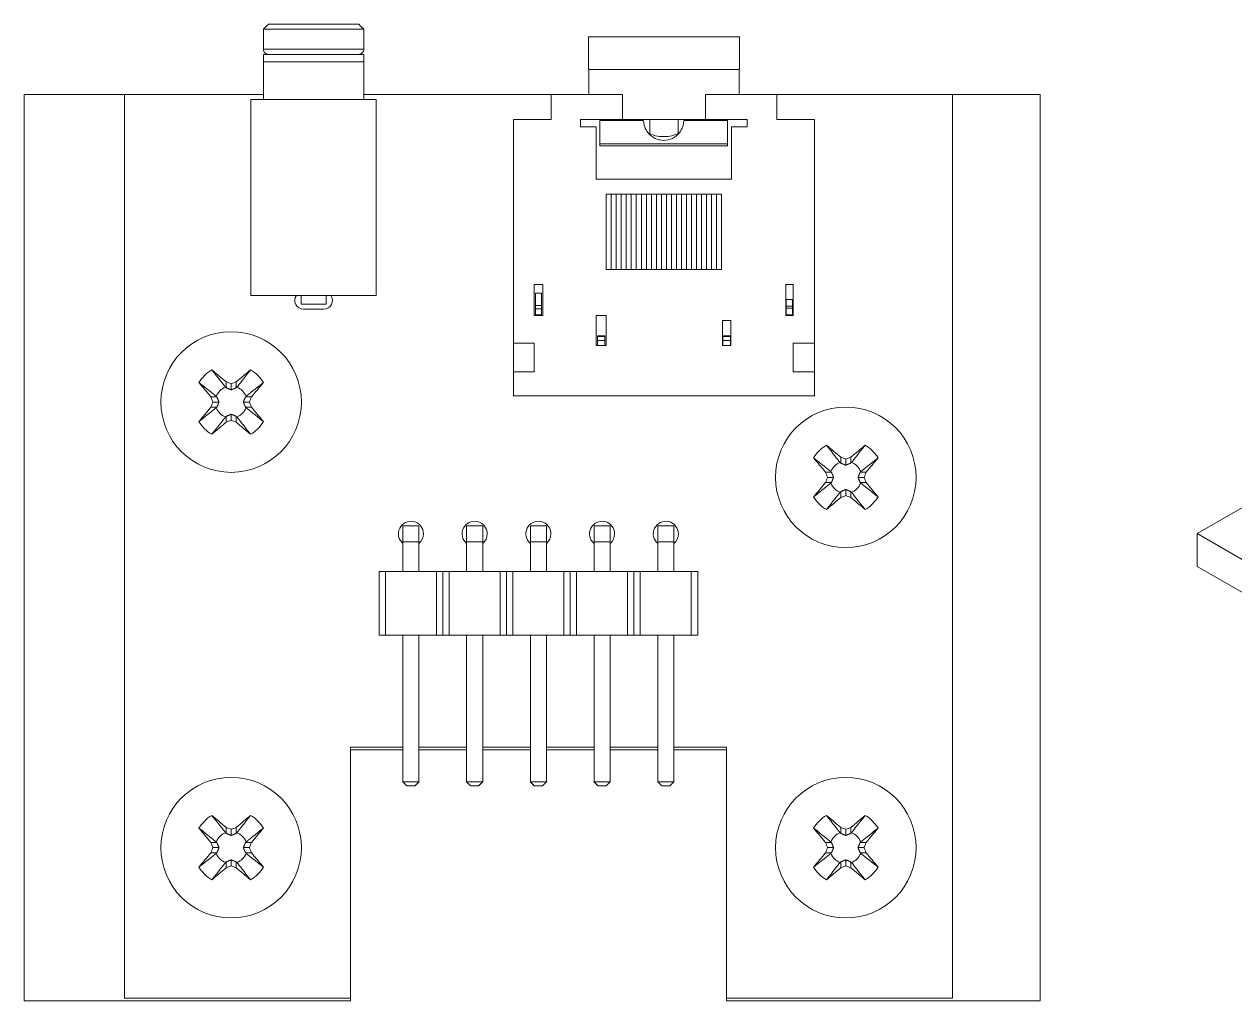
# Model space of a CAD drawing. Extents: x 75 to 215, y 82 to 128.
# Drawn here: x 74.66 to 122.91, y 86.48 to 125.38 of the extents above; entities that cross this region are included whole.
import ezdxf

# ---------------------------------------------------------------- set-up
doc = ezdxf.new("R2010")
doc.units = 0
doc.header["$MEASUREMENT"] = 0
doc.layers.add('ProjItem', color=7, linetype='Continuous')
doc.layers.add('View', color=7, linetype='Continuous')

msp = doc.modelspace()

# ---------------------------------------------------------------- linework, layer by layer
at = {"layer": 'ProjItem', "lineweight": 18}
for p, q in [((78.658, 122.58), (74.658, 122.58)), ((74.658, 122.58), (74.658, 86.48)), ((78.658, 86.58), (78.658, 122.58)), ((78.658, 122.58), (84.193, 122.58)), ((88.193, 122.58), (95.658, 122.58)), ((104.658, 122.58), (111.658, 122.58)), ((111.658, 122.58), (111.658, 86.58)), ((115.158, 122.58), (111.658, 122.58)), ((115.158, 86.48), (115.158, 122.58)), ((85.793, 114.03), (86.593, 114.03)), ((82.703, 111.136), (82.703, 110.901)), ((82.908, 111.059), (82.908, 110.815)), ((83.113, 111.136), (83.113, 110.901)), ((82.103, 110.535), (82.337, 110.535)), ((83.714, 110.535), (83.479, 110.535)), ((82.103, 110.125), (82.337, 110.125)), ((82.179, 110.33), (82.423, 110.33)), ((83.638, 110.33), (83.393, 110.33)), ((83.714, 110.125), (83.479, 110.125)), ((82.703, 109.524), (82.703, 109.759)), ((82.908, 109.6), (82.908, 109.845)), ((83.113, 109.524), (83.113, 109.759)), ((107.203, 108.136), (107.203, 107.901)), ((107.613, 108.136), (107.613, 107.901)), ((107.408, 108.059), (107.408, 107.815)), ((106.603, 107.535), (106.837, 107.535)), ((106.679, 107.33), (106.923, 107.33)), ((108.138, 107.33), (107.893, 107.33)), ((108.214, 107.535), (107.979, 107.535)), ((106.603, 107.125), (106.837, 107.125)), ((107.203, 106.524), (107.203, 106.759)), ((107.408, 106.6), (107.408, 106.845)), ((107.613, 106.524), (107.613, 106.759)), ((108.214, 107.125), (107.979, 107.125)), ((89.753, 96.58), (87.658, 96.58)), ((87.658, 96.58), (87.658, 86.58)), ((92.293, 96.58), (90.393, 96.58)), ((94.833, 96.58), (92.933, 96.58)), ((97.373, 96.58), (95.473, 96.58)), ((99.913, 96.58), (98.013, 96.58)), ((102.658, 96.58), (100.553, 96.58)), ((102.658, 86.58), (102.658, 96.58)), ((87.658, 96.48), (89.753, 96.48)), ((90.393, 96.48), (92.293, 96.48)), ((92.933, 96.48), (94.833, 96.48)), ((95.473, 96.48), (97.373, 96.48)), ((98.013, 96.48), (99.913, 96.48)), ((100.553, 96.48), (102.658, 96.48)), ((82.703, 93.386), (82.703, 93.151)), ((82.908, 93.309), (82.908, 93.065)), ((83.113, 93.386), (83.113, 93.151)), ((107.203, 93.386), (107.203, 93.151)), ((107.408, 93.309), (107.408, 93.065)), ((107.613, 93.386), (107.613, 93.151)), ((82.103, 92.785), (82.337, 92.785)), ((83.714, 92.785), (83.479, 92.785)), ((106.603, 92.785), (106.837, 92.785)), ((108.214, 92.785), (107.979, 92.785)), ((82.103, 92.375), (82.337, 92.375)), ((82.179, 92.58), (82.423, 92.58)), ((83.638, 92.58), (83.393, 92.58)), ((83.714, 92.375), (83.479, 92.375)), ((106.603, 92.375), (106.837, 92.375)), ((106.679, 92.58), (106.923, 92.58)), ((108.138, 92.58), (107.893, 92.58)), ((108.214, 92.375), (107.979, 92.375)), ((82.703, 91.774), (82.703, 92.009)), ((82.908, 91.85), (82.908, 92.095)), ((83.113, 91.774), (83.113, 92.009)), ((107.203, 91.774), (107.203, 92.009)), ((107.408, 91.85), (107.408, 92.095)), ((107.613, 91.774), (107.613, 92.009)), ((74.658, 86.48), (87.658, 86.48)), ((87.658, 86.58), (78.658, 86.58)), ((87.658, 86.48), (87.658, 86.58)), ((111.658, 86.58), (102.658, 86.58)), ((102.658, 86.58), (102.658, 86.48)), ((102.658, 86.48), (115.158, 86.48))]:
    msp.add_line(p, q, dxfattribs=at)
for centre in [(82.908, 110.33), (107.408, 107.33), (82.908, 92.58), (107.408, 92.58)]:
    msp.add_circle(centre, 2.8, dxfattribs=at)
for centre, radius, start, end in [((85.793, 114.38), 0.35, 145.15, 270), ((86.593, 114.38), 0.35, 270, 34.8499), ((82.908, 110.33), 1.5, 121.087, 148.913), ((82.908, 110.33), 1.5, 31.0867, 58.9133), ((82.908, 110.33), 0.635, 111.013, 158.987), ((82.908, 110.33), 0.635, 21.0129, 68.9871), ((82.908, 110.33), 0.635, 201.013, 248.987), ((82.908, 110.33), 0.635, 291.0129, 338.9871), ((82.908, 110.33), 1.5, 211.087, 238.913), ((82.908, 110.33), 1.5, 301.0867, 328.9133), ((107.408, 107.33), 1.5, 121.087, 148.913), ((107.408, 107.33), 1.5, 31.0867, 58.9133), ((107.408, 107.33), 0.635, 111.013, 158.987), ((107.408, 107.33), 0.635, 21.0129, 68.9871), ((107.408, 107.33), 0.635, 201.013, 248.987), ((107.408, 107.33), 0.635, 291.0129, 338.9871), ((107.408, 107.33), 1.5, 211.087, 238.913), ((107.408, 107.33), 1.5, 301.0867, 328.9133), ((90.073, 105.08), 0.5, 0, 230.208), ((92.613, 105.08), 0.5, 0, 230.208), ((95.153, 105.08), 0.5, 0, 230.208), ((97.693, 105.08), 0.5, 0, 230.208), ((100.233, 105.08), 0.5, 0, 230.208), ((90.073, 105.08), 0.5, 309.7918, 0), ((92.613, 105.08), 0.5, 309.7918, 0), ((95.153, 105.08), 0.5, 309.7918, 0), ((97.693, 105.08), 0.5, 309.7918, 0), ((100.233, 105.08), 0.5, 309.7918, 0), ((82.908, 92.58), 1.5, 121.087, 148.913), ((82.908, 92.58), 1.5, 31.0867, 58.9133), ((107.408, 92.58), 1.5, 121.087, 148.913), ((107.408, 92.58), 1.5, 31.0867, 58.9133), ((82.908, 92.58), 0.635, 111.013, 158.987), ((82.908, 92.58), 0.635, 21.0129, 68.9871), ((107.408, 92.58), 0.635, 111.013, 158.987), ((107.408, 92.58), 0.635, 21.0129, 68.9871), ((82.908, 92.58), 0.635, 201.013, 248.987), ((82.908, 92.58), 0.635, 291.0129, 338.9871), ((107.408, 92.58), 0.635, 201.013, 248.987), ((107.408, 92.58), 0.635, 291.0129, 338.9871), ((82.908, 92.58), 1.5, 211.087, 238.913), ((82.908, 92.58), 1.5, 301.0867, 328.9133), ((107.408, 92.58), 1.5, 211.087, 238.913), ((107.408, 92.58), 1.5, 301.0867, 328.9133)]:
    msp.add_arc(centre, radius, start, end, dxfattribs=at)
for centre, major_axis, ratio, start_param, end_param in [((82.918, 110.342), (-3.762, 3.294), 0.091985, 4.84982, 5.00222), ((82.898, 110.342), (-3.762, -3.294), 0.091985, 4.42256, 4.57496), ((82.897, 110.32), (3.294, -3.762), 0.091985, 4.42256, 4.57496), ((82.948, 110.435), (-4.671, 1.78), 0.113991, 4.76437, 4.80824), ((82.868, 110.435), (-4.671, -1.78), 0.113991, 4.61654, 4.6604), ((82.92, 110.32), (3.294, 3.762), 0.091985, 4.84982, 5.00222), ((82.803, 110.29), (1.78, -4.671), 0.113991, 4.61654, 4.6604), ((83.014, 110.29), (1.78, 4.671), 0.113991, 4.76437, 4.80824), ((82.897, 110.34), (-3.294, -3.762), 0.091985, 4.84982, 5.00222), ((82.803, 110.37), (-1.78, -4.671), 0.113991, 4.76437, 4.80824), ((83.014, 110.37), (-1.78, 4.671), 0.113991, 4.61654, 4.6604), ((82.92, 110.34), (-3.294, 3.762), 0.091985, 4.42256, 4.57496), ((82.948, 110.225), (4.671, 1.78), 0.113991, 4.61654, 4.6604), ((82.868, 110.225), (4.671, -1.78), 0.113991, 4.76437, 4.80824), ((82.918, 110.318), (3.762, 3.294), 0.091985, 4.42256, 4.57496), ((82.898, 110.318), (3.762, -3.294), 0.091985, 4.84982, 5.00222), ((107.419, 107.342), (-3.762, 3.294), 0.091985, 4.84982, 5.00222), ((107.398, 107.342), (-3.762, -3.294), 0.091985, 4.42256, 4.57496), ((107.397, 107.32), (3.294, -3.762), 0.091985, 4.42256, 4.57496), ((107.448, 107.435), (-4.671, 1.78), 0.113991, 4.76437, 4.80824), ((107.368, 107.435), (-4.671, -1.78), 0.113991, 4.61654, 4.6604), ((107.42, 107.32), (3.294, 3.762), 0.091985, 4.84982, 5.00222), ((107.303, 107.29), (1.78, -4.671), 0.113991, 4.61654, 4.6604), ((107.303, 107.37), (-1.78, -4.671), 0.113991, 4.76437, 4.80824), ((107.514, 107.29), (1.78, 4.671), 0.113991, 4.76437, 4.80824), ((107.514, 107.37), (-1.78, 4.671), 0.113991, 4.61654, 4.6604), ((107.397, 107.34), (-3.294, -3.762), 0.091985, 4.84982, 5.00222), ((107.42, 107.34), (-3.294, 3.762), 0.091985, 4.42256, 4.57496), ((107.419, 107.318), (3.762, 3.294), 0.091985, 4.42256, 4.57496), ((107.448, 107.225), (4.671, 1.78), 0.113991, 4.61654, 4.6604), ((107.368, 107.225), (4.671, -1.78), 0.113991, 4.76437, 4.80824), ((107.398, 107.318), (3.762, -3.294), 0.091985, 4.84982, 5.00222), ((82.918, 92.592), (-3.762, 3.294), 0.091985, 4.84982, 5.00222), ((82.898, 92.592), (-3.762, -3.294), 0.091985, 4.42256, 4.57496), ((107.419, 92.592), (-3.762, 3.294), 0.091985, 4.84982, 5.00222), ((107.398, 92.592), (-3.762, -3.294), 0.091985, 4.42256, 4.57496), ((82.897, 92.57), (3.294, -3.762), 0.091985, 4.42256, 4.57496), ((82.948, 92.685), (-4.671, 1.78), 0.113991, 4.76437, 4.80824), ((82.868, 92.685), (-4.671, -1.78), 0.113991, 4.61654, 4.6604), ((82.92, 92.57), (3.294, 3.762), 0.091985, 4.84982, 5.00222), ((107.397, 92.57), (3.294, -3.762), 0.091985, 4.42256, 4.57496), ((107.448, 92.685), (-4.671, 1.78), 0.113991, 4.76437, 4.80824), ((107.368, 92.685), (-4.671, -1.78), 0.113991, 4.61654, 4.6604), ((107.42, 92.57), (3.294, 3.762), 0.091985, 4.84982, 5.00222), ((82.803, 92.54), (1.78, -4.671), 0.113991, 4.61654, 4.6604), ((83.014, 92.54), (1.78, 4.671), 0.113991, 4.76437, 4.80824), ((107.303, 92.54), (1.78, -4.671), 0.113991, 4.61654, 4.6604), ((107.514, 92.54), (1.78, 4.671), 0.113991, 4.76437, 4.80824), ((82.897, 92.59), (-3.294, -3.762), 0.091985, 4.84982, 5.00222), ((82.803, 92.62), (-1.78, -4.671), 0.113991, 4.76437, 4.80824), ((83.014, 92.62), (-1.78, 4.671), 0.113991, 4.61654, 4.6604), ((82.92, 92.59), (-3.294, 3.762), 0.091985, 4.42256, 4.57496), ((107.397, 92.59), (-3.294, -3.762), 0.091985, 4.84982, 5.00222), ((107.303, 92.62), (-1.78, -4.671), 0.113991, 4.76437, 4.80824), ((107.514, 92.62), (-1.78, 4.671), 0.113991, 4.61654, 4.6604), ((107.42, 92.59), (-3.294, 3.762), 0.091985, 4.42256, 4.57496), ((82.918, 92.568), (3.762, 3.294), 0.091985, 4.42256, 4.57496), ((82.948, 92.475), (4.671, 1.78), 0.113991, 4.61654, 4.6604), ((82.868, 92.475), (4.671, -1.78), 0.113991, 4.76437, 4.80824), ((82.898, 92.568), (3.762, -3.294), 0.091985, 4.84982, 5.00222), ((107.419, 92.568), (3.762, 3.294), 0.091985, 4.42256, 4.57496), ((107.448, 92.475), (4.671, 1.78), 0.113991, 4.61654, 4.6604), ((107.368, 92.475), (4.671, -1.78), 0.113991, 4.76437, 4.80824), ((107.398, 92.568), (3.762, -3.294), 0.091985, 4.84982, 5.00222)]:
    msp.add_ellipse(centre, major_axis=major_axis, ratio=ratio, start_param=start_param, end_param=end_param, dxfattribs=at)
for points, knots in [([(88.193, 125.18), (88.195, 125.18), (88.148, 125.18), (88.053, 125.18), (87.954, 125.18), (87.805, 125.18), (87.607, 125.18), (87.216, 125.18), (86.662, 125.18), (86.193, 125.18), (85.724, 125.18), (85.17, 125.18), (84.779, 125.18), (84.581, 125.18), (84.433, 125.18), (84.333, 125.18), (84.238, 125.18), (84.191, 125.18), (84.193, 125.18)], [3.14159, 3.14159, 3.14159, 3.14159, 3.53429, 3.53429, 3.53429, 3.92699, 3.92699, 3.92699, 4.71239, 4.71239, 4.71239, 5.49779, 5.49779, 5.49779, 5.89049, 5.89049, 5.89049, 6.28319, 6.28319, 6.28319, 6.28319]), ([(88.193, 125.18), (88.195, 125.18), (88.148, 125.18), (88.053, 125.18), (87.954, 125.18), (87.805, 125.18), (87.607, 125.18), (87.216, 125.18), (86.662, 125.18), (86.193, 125.18), (85.724, 125.18), (85.17, 125.18), (84.779, 125.18), (84.581, 125.18), (84.433, 125.18), (84.333, 125.18), (84.238, 125.18), (84.191, 125.18), (84.193, 125.18)], [3.14159, 3.14159, 3.14159, 3.14159, 3.53429, 3.53429, 3.53429, 3.92699, 3.92699, 3.92699, 4.71239, 4.71239, 4.71239, 5.49779, 5.49779, 5.49779, 5.89049, 5.89049, 5.89049, 6.28319, 6.28319, 6.28319, 6.28319]), ([(88.193, 125.18), (88.195, 125.18), (88.148, 125.18), (88.053, 125.18), (87.954, 125.18), (87.805, 125.18), (87.607, 125.18), (87.216, 125.18), (86.662, 125.18), (86.193, 125.18), (85.724, 125.18), (85.17, 125.18), (84.779, 125.18), (84.581, 125.18), (84.433, 125.18), (84.333, 125.18), (84.238, 125.18), (84.191, 125.18), (84.193, 125.18)], [3.14159, 3.14159, 3.14159, 3.14159, 3.53429, 3.53429, 3.53429, 3.92699, 3.92699, 3.92699, 4.71239, 4.71239, 4.71239, 5.49779, 5.49779, 5.49779, 5.89049, 5.89049, 5.89049, 6.28319, 6.28319, 6.28319, 6.28319]), ([(84.393, 125.38), (84.391, 125.38), (84.433, 125.38), (84.519, 125.38), (84.609, 125.38), (84.742, 125.38), (84.92, 125.38), (85.272, 125.38), (85.771, 125.38), (86.193, 125.38), (86.615, 125.38), (87.114, 125.38), (87.466, 125.38), (87.644, 125.38), (87.778, 125.38), (87.867, 125.38), (87.953, 125.38), (87.995, 125.38), (87.993, 125.38)], [0, 0, 0, 0, 0.392699, 0.392699, 0.392699, 0.785398, 0.785398, 0.785398, 1.5708, 1.5708, 1.5708, 2.35619, 2.35619, 2.35619, 2.74889, 2.74889, 2.74889, 3.14159, 3.14159, 3.14159, 3.14159]), ([(84.393, 125.38), (84.391, 125.38), (84.433, 125.38), (84.519, 125.38), (84.609, 125.38), (84.742, 125.38), (84.92, 125.38), (85.272, 125.38), (85.771, 125.38), (86.193, 125.38), (86.615, 125.38), (87.114, 125.38), (87.466, 125.38), (87.644, 125.38), (87.778, 125.38), (87.867, 125.38), (87.953, 125.38), (87.995, 125.38), (87.993, 125.38)], [0, 0, 0, 0, 0.392699, 0.392699, 0.392699, 0.785398, 0.785398, 0.785398, 1.5708, 1.5708, 1.5708, 2.35619, 2.35619, 2.35619, 2.74889, 2.74889, 2.74889, 3.14159, 3.14159, 3.14159, 3.14159]), ([(84.393, 125.38), (84.391, 125.38), (84.433, 125.38), (84.519, 125.38), (84.609, 125.38), (84.742, 125.38), (84.92, 125.38), (85.272, 125.38), (85.771, 125.38), (86.193, 125.38), (86.615, 125.38), (87.114, 125.38), (87.466, 125.38), (87.644, 125.38), (87.778, 125.38), (87.867, 125.38), (87.953, 125.38), (87.995, 125.38), (87.993, 125.38)], [0, 0, 0, 0, 0.392699, 0.392699, 0.392699, 0.785398, 0.785398, 0.785398, 1.5708, 1.5708, 1.5708, 2.35619, 2.35619, 2.35619, 2.74889, 2.74889, 2.74889, 3.14159, 3.14159, 3.14159, 3.14159]), ([(97.148, 124.88), (97.145, 124.88), (97.215, 124.88), (97.36, 124.88), (97.506, 124.88), (97.735, 124.88), (98.03, 124.88), (98.618, 124.88), (99.453, 124.88), (100.158, 124.88), (100.864, 124.88), (101.698, 124.88), (102.287, 124.88), (102.581, 124.88), (102.811, 124.88), (102.957, 124.88), (103.101, 124.88), (103.172, 124.88), (103.168, 124.88)], [3.14159, 3.14159, 3.14159, 3.14159, 3.53429, 3.53429, 3.53429, 3.92699, 3.92699, 3.92699, 4.71239, 4.71239, 4.71239, 5.49779, 5.49779, 5.49779, 5.89049, 5.89049, 5.89049, 6.28319, 6.28319, 6.28319, 6.28319]), ([(84.193, 124.38), (84.191, 124.38), (84.238, 124.38), (84.333, 124.38), (84.433, 124.38), (84.581, 124.38), (84.779, 124.38), (85.17, 124.38), (85.724, 124.38), (86.193, 124.38), (86.662, 124.38), (87.216, 124.38), (87.607, 124.38), (87.805, 124.38), (87.954, 124.38), (88.053, 124.38), (88.148, 124.38), (88.195, 124.38), (88.193, 124.38)], [0, 0, 0, 0, 0.392699, 0.392699, 0.392699, 0.785398, 0.785398, 0.785398, 1.5708, 1.5708, 1.5708, 2.35619, 2.35619, 2.35619, 2.74889, 2.74889, 2.74889, 3.14159, 3.14159, 3.14159, 3.14159]), ([(84.193, 124.38), (84.191, 124.38), (84.238, 124.38), (84.333, 124.38), (84.433, 124.38), (84.581, 124.38), (84.779, 124.38), (85.17, 124.38), (85.724, 124.38), (86.193, 124.38), (86.662, 124.38), (87.216, 124.38), (87.607, 124.38), (87.805, 124.38), (87.954, 124.38), (88.053, 124.38), (88.148, 124.38), (88.195, 124.38), (88.193, 124.38)], [0, 0, 0, 0, 0.392699, 0.392699, 0.392699, 0.785398, 0.785398, 0.785398, 1.5708, 1.5708, 1.5708, 2.35619, 2.35619, 2.35619, 2.74889, 2.74889, 2.74889, 3.14159, 3.14159, 3.14159, 3.14159]), ([(84.193, 124.38), (84.191, 124.38), (84.238, 124.38), (84.333, 124.38), (84.433, 124.38), (84.581, 124.38), (84.779, 124.38), (85.17, 124.38), (85.724, 124.38), (86.193, 124.38), (86.662, 124.38), (87.216, 124.38), (87.607, 124.38), (87.805, 124.38), (87.954, 124.38), (88.053, 124.38), (88.148, 124.38), (88.195, 124.38), (88.193, 124.38)], [0, 0, 0, 0, 0.392699, 0.392699, 0.392699, 0.785398, 0.785398, 0.785398, 1.5708, 1.5708, 1.5708, 2.35619, 2.35619, 2.35619, 2.74889, 2.74889, 2.74889, 3.14159, 3.14159, 3.14159, 3.14159]), ([(84.193, 124.18), (84.191, 124.18), (84.238, 124.18), (84.333, 124.18), (84.433, 124.18), (84.581, 124.18), (84.779, 124.18), (85.17, 124.18), (85.724, 124.18), (86.193, 124.18), (86.662, 124.18), (87.216, 124.18), (87.607, 124.18), (87.805, 124.18), (87.954, 124.18), (88.053, 124.18), (88.148, 124.18), (88.195, 124.18), (88.193, 124.18)], [0, 0, 0, 0, 0.392699, 0.392699, 0.392699, 0.785398, 0.785398, 0.785398, 1.5708, 1.5708, 1.5708, 2.35619, 2.35619, 2.35619, 2.74889, 2.74889, 2.74889, 3.14159, 3.14159, 3.14159, 3.14159]), ([(84.193, 124.18), (84.191, 124.18), (84.238, 124.18), (84.333, 124.18), (84.433, 124.18), (84.581, 124.18), (84.779, 124.18), (85.17, 124.18), (85.724, 124.18), (86.193, 124.18), (86.662, 124.18), (87.216, 124.18), (87.607, 124.18), (87.805, 124.18), (87.954, 124.18), (88.053, 124.18), (88.148, 124.18), (88.195, 124.18), (88.193, 124.18)], [0, 0, 0, 0, 0.392699, 0.392699, 0.392699, 0.785398, 0.785398, 0.785398, 1.5708, 1.5708, 1.5708, 2.35619, 2.35619, 2.35619, 2.74889, 2.74889, 2.74889, 3.14159, 3.14159, 3.14159, 3.14159]), ([(84.193, 124.18), (84.191, 124.18), (84.238, 124.18), (84.333, 124.18), (84.433, 124.18), (84.581, 124.18), (84.779, 124.18), (85.17, 124.18), (85.724, 124.18), (86.193, 124.18), (86.662, 124.18), (87.216, 124.18), (87.607, 124.18), (87.805, 124.18), (87.954, 124.18), (88.053, 124.18), (88.148, 124.18), (88.195, 124.18), (88.193, 124.18)], [0, 0, 0, 0, 0.392699, 0.392699, 0.392699, 0.785398, 0.785398, 0.785398, 1.5708, 1.5708, 1.5708, 2.35619, 2.35619, 2.35619, 2.74889, 2.74889, 2.74889, 3.14159, 3.14159, 3.14159, 3.14159]), ([(84.393, 124.18), (84.346, 124.179), (84.291, 124.199), (84.252, 124.239), (84.212, 124.278), (84.192, 124.333), (84.193, 124.38)], [4.71239, 4.71239, 4.71239, 4.71239, 5.49779, 5.49779, 5.49779, 6.28319, 6.28319, 6.28319, 6.28319]), ([(84.393, 124.18), (84.346, 124.179), (84.291, 124.199), (84.252, 124.239), (84.212, 124.278), (84.192, 124.333), (84.193, 124.38)], [4.71239, 4.71239, 4.71239, 4.71239, 5.49779, 5.49779, 5.49779, 6.28319, 6.28319, 6.28319, 6.28319]), ([(84.393, 124.18), (84.346, 124.179), (84.291, 124.199), (84.252, 124.239), (84.212, 124.278), (84.192, 124.333), (84.193, 124.38)], [4.71239, 4.71239, 4.71239, 4.71239, 5.49779, 5.49779, 5.49779, 6.28319, 6.28319, 6.28319, 6.28319]), ([(87.993, 124.18), (88.04, 124.179), (88.095, 124.199), (88.134, 124.239), (88.174, 124.278), (88.194, 124.333), (88.193, 124.38)], [4.71239, 4.71239, 4.71239, 4.71239, 5.49779, 5.49779, 5.49779, 6.28319, 6.28319, 6.28319, 6.28319]), ([(87.993, 124.18), (88.04, 124.179), (88.095, 124.199), (88.134, 124.239), (88.174, 124.278), (88.194, 124.333), (88.193, 124.38)], [4.71239, 4.71239, 4.71239, 4.71239, 5.49779, 5.49779, 5.49779, 6.28319, 6.28319, 6.28319, 6.28319]), ([(87.993, 124.18), (88.04, 124.179), (88.095, 124.199), (88.134, 124.239), (88.174, 124.278), (88.194, 124.333), (88.193, 124.38)], [4.71239, 4.71239, 4.71239, 4.71239, 5.49779, 5.49779, 5.49779, 6.28319, 6.28319, 6.28319, 6.28319]), ([(84.193, 123.88), (84.191, 123.88), (84.238, 123.88), (84.333, 123.88), (84.433, 123.88), (84.581, 123.88), (84.779, 123.88), (85.17, 123.88), (85.724, 123.88), (86.193, 123.88), (86.662, 123.88), (87.216, 123.88), (87.607, 123.88), (87.805, 123.88), (87.954, 123.88), (88.053, 123.88), (88.148, 123.88), (88.195, 123.88), (88.193, 123.88)], [0, 0, 0, 0, 0.392699, 0.392699, 0.392699, 0.785398, 0.785398, 0.785398, 1.5708, 1.5708, 1.5708, 2.35619, 2.35619, 2.35619, 2.74889, 2.74889, 2.74889, 3.14159, 3.14159, 3.14159, 3.14159]), ([(84.193, 123.88), (84.191, 123.88), (84.238, 123.88), (84.333, 123.88), (84.433, 123.88), (84.581, 123.88), (84.779, 123.88), (85.17, 123.88), (85.724, 123.88), (86.193, 123.88), (86.662, 123.88), (87.216, 123.88), (87.607, 123.88), (87.805, 123.88), (87.954, 123.88), (88.053, 123.88), (88.148, 123.88), (88.195, 123.88), (88.193, 123.88)], [0, 0, 0, 0, 0.392699, 0.392699, 0.392699, 0.785398, 0.785398, 0.785398, 1.5708, 1.5708, 1.5708, 2.35619, 2.35619, 2.35619, 2.74889, 2.74889, 2.74889, 3.14159, 3.14159, 3.14159, 3.14159]), ([(84.193, 123.88), (84.191, 123.88), (84.238, 123.88), (84.333, 123.88), (84.433, 123.88), (84.581, 123.88), (84.779, 123.88), (85.17, 123.88), (85.724, 123.88), (86.193, 123.88), (86.662, 123.88), (87.216, 123.88), (87.607, 123.88), (87.805, 123.88), (87.954, 123.88), (88.053, 123.88), (88.148, 123.88), (88.195, 123.88), (88.193, 123.88)], [0, 0, 0, 0, 0.392699, 0.392699, 0.392699, 0.785398, 0.785398, 0.785398, 1.5708, 1.5708, 1.5708, 2.35619, 2.35619, 2.35619, 2.74889, 2.74889, 2.74889, 3.14159, 3.14159, 3.14159, 3.14159]), ([(84.193, 123.88), (84.191, 123.88), (84.238, 123.88), (84.333, 123.88), (84.433, 123.88), (84.581, 123.88), (84.779, 123.88), (85.17, 123.88), (85.724, 123.88), (86.193, 123.88), (86.662, 123.88), (87.216, 123.88), (87.607, 123.88), (87.805, 123.88), (87.954, 123.88), (88.053, 123.88), (88.148, 123.88), (88.195, 123.88), (88.193, 123.88)], [0, 0, 0, 0, 0.392699, 0.392699, 0.392699, 0.785398, 0.785398, 0.785398, 1.5708, 1.5708, 1.5708, 2.35619, 2.35619, 2.35619, 2.74889, 2.74889, 2.74889, 3.14159, 3.14159, 3.14159, 3.14159]), ([(84.193, 123.88), (84.191, 123.88), (84.238, 123.88), (84.333, 123.88), (84.433, 123.88), (84.581, 123.88), (84.779, 123.88), (85.17, 123.88), (85.724, 123.88), (86.193, 123.88), (86.662, 123.88), (87.216, 123.88), (87.607, 123.88), (87.805, 123.88), (87.954, 123.88), (88.053, 123.88), (88.148, 123.88), (88.195, 123.88), (88.193, 123.88)], [0, 0, 0, 0, 0.392699, 0.392699, 0.392699, 0.785398, 0.785398, 0.785398, 1.5708, 1.5708, 1.5708, 2.35619, 2.35619, 2.35619, 2.74889, 2.74889, 2.74889, 3.14159, 3.14159, 3.14159, 3.14159]), ([(84.193, 123.88), (84.191, 123.88), (84.238, 123.88), (84.333, 123.88), (84.433, 123.88), (84.581, 123.88), (84.779, 123.88), (85.17, 123.88), (85.724, 123.88), (86.193, 123.88), (86.662, 123.88), (87.216, 123.88), (87.607, 123.88), (87.805, 123.88), (87.954, 123.88), (88.053, 123.88), (88.148, 123.88), (88.195, 123.88), (88.193, 123.88)], [0, 0, 0, 0, 0.392699, 0.392699, 0.392699, 0.785398, 0.785398, 0.785398, 1.5708, 1.5708, 1.5708, 2.35619, 2.35619, 2.35619, 2.74889, 2.74889, 2.74889, 3.14159, 3.14159, 3.14159, 3.14159]), ([(103.168, 123.58), (103.172, 123.58), (103.101, 123.58), (102.957, 123.58), (102.811, 123.58), (102.581, 123.58), (102.287, 123.58), (101.698, 123.58), (100.864, 123.58), (100.158, 123.58), (99.453, 123.58), (98.618, 123.58), (98.03, 123.58), (97.735, 123.58), (97.506, 123.58), (97.36, 123.58), (97.215, 123.58), (97.145, 123.58), (97.148, 123.58)], [0, 0, 0, 0, 0.392699, 0.392699, 0.392699, 0.785398, 0.785398, 0.785398, 1.5708, 1.5708, 1.5708, 2.35619, 2.35619, 2.35619, 2.74889, 2.74889, 2.74889, 3.14159, 3.14159, 3.14159, 3.14159]), ([(97.598, 120.622), (97.598, 120.66), (97.598, 120.724), (97.598, 120.813), (97.598, 120.902), (97.598, 121.02), (97.598, 121.134), (97.598, 121.248), (97.598, 121.352), (97.598, 121.421), (97.598, 121.489), (97.598, 121.53), (97.598, 121.544)], [0, 0, 0, 0, 0.602621, 0.602621, 0.602621, 1.20524, 1.20524, 1.20524, 1.80786, 1.80786, 1.80786, 2.41048, 2.41048, 2.41048, 2.41048]), ([(101.817, 121.58), (101.358, 121.58), (100.763, 121.58), (100.158, 121.58), (99.553, 121.58), (98.958, 121.58), (98.5, 121.58)], [0, 0, 0, 0, 0.585686, 0.585686, 0.585686, 1.17137, 1.17137, 1.17137, 1.17137]), ([(99.524, 121.055), (99.464, 121.133), (99.42, 121.213), (99.392, 121.295), (99.359, 121.39), (99.352, 121.472), (99.349, 121.516)], [0.00207757, 0.00207757, 0.00207757, 0.00207757, 0.00236217, 0.00236217, 0.00236217, 0.00269963, 0.00269963, 0.00269963, 0.00269963]), ([(100.947, 121.516), (100.945, 121.472), (100.938, 121.391), (100.905, 121.296), (100.877, 121.213), (100.833, 121.133), (100.773, 121.055)], [0, 0, 0, 0, 0.000337453, 0.000337453, 0.000337453, 0.000623272, 0.000623272, 0.000623272, 0.000623272]), ([(102.698, 121.544), (102.698, 121.53), (102.698, 121.489), (102.698, 121.421), (102.698, 121.352), (102.698, 121.248), (102.698, 121.134), (102.698, 121.02), (102.698, 120.902), (102.698, 120.813), (102.698, 120.724), (102.698, 120.66), (102.698, 120.622)], [0.207511, 0.207511, 0.207511, 0.207511, 0.810132, 0.810132, 0.810132, 1.41275, 1.41275, 1.41275, 2.01537, 2.01537, 2.01537, 2.61799, 2.61799, 2.61799, 2.61799]), ([(100.773, 121.055), (100.621, 120.865), (100.393, 120.756), (100.149, 120.755), (99.904, 120.755), (99.676, 120.865), (99.524, 121.055)], [0.000623272, 0.000623272, 0.000623272, 0.000623272, 0.00134981, 0.00134981, 0.00134981, 0.00207757, 0.00207757, 0.00207757, 0.00207757]), ([(100.77, 121.053), (100.581, 120.942), (100.364, 120.907), (100.148, 120.905), (99.933, 120.906), (99.714, 120.942), (99.526, 121.053)], [0.000279057, 0.000279057, 0.000279057, 0.000279057, 0.000931451, 0.000931451, 0.000931451, 0.00158397, 0.00158397, 0.00158397, 0.00158397]), ([(85.693, 114.58), (85.693, 114.498), (85.693, 114.401), (85.693, 114.332), (85.693, 114.263), (85.693, 114.229), (85.693, 114.23)], [4.71239, 4.71239, 4.71239, 4.71239, 5.49779, 5.49779, 5.49779, 6.28319, 6.28319, 6.28319, 6.28319]), ([(85.693, 114.58), (85.693, 114.498), (85.693, 114.401), (85.693, 114.332), (85.693, 114.263), (85.693, 114.229), (85.693, 114.23)], [4.71239, 4.71239, 4.71239, 4.71239, 5.49779, 5.49779, 5.49779, 6.28319, 6.28319, 6.28319, 6.28319]), ([(85.693, 114.58), (85.693, 114.498), (85.693, 114.401), (85.693, 114.332), (85.693, 114.263), (85.693, 114.229), (85.693, 114.23)], [4.71239, 4.71239, 4.71239, 4.71239, 5.49779, 5.49779, 5.49779, 6.28319, 6.28319, 6.28319, 6.28319]), ([(86.693, 114.58), (86.693, 114.498), (86.693, 114.401), (86.693, 114.332), (86.693, 114.263), (86.693, 114.229), (86.693, 114.23)], [4.71239, 4.71239, 4.71239, 4.71239, 5.49779, 5.49779, 5.49779, 6.28319, 6.28319, 6.28319, 6.28319]), ([(86.693, 114.58), (86.693, 114.498), (86.693, 114.401), (86.693, 114.332), (86.693, 114.263), (86.693, 114.229), (86.693, 114.23)], [4.71239, 4.71239, 4.71239, 4.71239, 5.49779, 5.49779, 5.49779, 6.28319, 6.28319, 6.28319, 6.28319]), ([(86.693, 114.58), (86.693, 114.498), (86.693, 114.401), (86.693, 114.332), (86.693, 114.263), (86.693, 114.229), (86.693, 114.23)], [4.71239, 4.71239, 4.71239, 4.71239, 5.49779, 5.49779, 5.49779, 6.28319, 6.28319, 6.28319, 6.28319]), ([(89.753, 105.4), (89.753, 105.402), (89.753, 105.34), (89.753, 105.213), (89.753, 105.087), (89.753, 104.91), (89.753, 104.76)], [1.5708, 1.5708, 1.5708, 1.5708, 2.35619, 2.35619, 2.35619, 3.14159, 3.14159, 3.14159, 3.14159]), ([(90.393, 105.4), (90.393, 105.402), (90.393, 105.34), (90.393, 105.213), (90.393, 105.087), (90.393, 104.91), (90.393, 104.76)], [1.5708, 1.5708, 1.5708, 1.5708, 2.35619, 2.35619, 2.35619, 3.14159, 3.14159, 3.14159, 3.14159]), ([(92.293, 105.4), (92.293, 105.402), (92.293, 105.34), (92.293, 105.213), (92.293, 105.087), (92.293, 104.91), (92.293, 104.76)], [1.5708, 1.5708, 1.5708, 1.5708, 2.35619, 2.35619, 2.35619, 3.14159, 3.14159, 3.14159, 3.14159]), ([(92.933, 105.4), (92.933, 105.402), (92.933, 105.34), (92.933, 105.213), (92.933, 105.087), (92.933, 104.91), (92.933, 104.76)], [1.5708, 1.5708, 1.5708, 1.5708, 2.35619, 2.35619, 2.35619, 3.14159, 3.14159, 3.14159, 3.14159]), ([(94.833, 105.4), (94.833, 105.402), (94.833, 105.34), (94.833, 105.213), (94.833, 105.087), (94.833, 104.91), (94.833, 104.76)], [1.5708, 1.5708, 1.5708, 1.5708, 2.35619, 2.35619, 2.35619, 3.14159, 3.14159, 3.14159, 3.14159]), ([(95.473, 105.4), (95.473, 105.402), (95.473, 105.34), (95.473, 105.213), (95.473, 105.087), (95.473, 104.91), (95.473, 104.76)], [1.5708, 1.5708, 1.5708, 1.5708, 2.35619, 2.35619, 2.35619, 3.14159, 3.14159, 3.14159, 3.14159]), ([(97.373, 105.4), (97.373, 105.402), (97.373, 105.34), (97.373, 105.213), (97.373, 105.087), (97.373, 104.91), (97.373, 104.76)], [1.5708, 1.5708, 1.5708, 1.5708, 2.35619, 2.35619, 2.35619, 3.14159, 3.14159, 3.14159, 3.14159]), ([(98.013, 105.4), (98.013, 105.402), (98.013, 105.34), (98.013, 105.213), (98.013, 105.087), (98.013, 104.91), (98.013, 104.76)], [1.5708, 1.5708, 1.5708, 1.5708, 2.35619, 2.35619, 2.35619, 3.14159, 3.14159, 3.14159, 3.14159]), ([(99.913, 105.4), (99.913, 105.402), (99.913, 105.34), (99.913, 105.213), (99.913, 105.087), (99.913, 104.91), (99.913, 104.76)], [1.5708, 1.5708, 1.5708, 1.5708, 2.35619, 2.35619, 2.35619, 3.14159, 3.14159, 3.14159, 3.14159]), ([(100.553, 105.4), (100.553, 105.402), (100.553, 105.34), (100.553, 105.213), (100.553, 105.087), (100.553, 104.91), (100.553, 104.76)], [1.5708, 1.5708, 1.5708, 1.5708, 2.35619, 2.35619, 2.35619, 3.14159, 3.14159, 3.14159, 3.14159])]:
    msp.add_open_spline(points, degree=3, knots=knots, dxfattribs=at)
for points, degree in [([(84.393, 125.38), (84.193, 125.18)], 1), ([(84.393, 125.38), (84.193, 125.18)], 1), ([(84.393, 125.38), (84.193, 125.18)], 1), ([(84.193, 125.18), (84.193, 124.38)], 1), ([(84.193, 125.18), (84.193, 124.38)], 1), ([(84.193, 125.18), (84.193, 124.38)], 1), ([(87.993, 125.38), (88.193, 125.18)], 1), ([(87.993, 125.38), (88.193, 125.18)], 1), ([(87.993, 125.38), (88.193, 125.18)], 1), ([(88.193, 125.18), (88.193, 124.38)], 1), ([(88.193, 125.18), (88.193, 124.38)], 1), ([(88.193, 125.18), (88.193, 124.38)], 1), ([(97.148, 123.58), (97.148, 124.88)], 1), ([(103.168, 123.58), (103.168, 124.88)], 1), ([(84.193, 124.18), (84.193, 123.88)], 1), ([(84.193, 124.18), (84.193, 123.88)], 1), ([(84.193, 124.18), (84.193, 123.88)], 1), ([(88.193, 124.18), (88.193, 123.88)], 1), ([(88.193, 124.18), (88.193, 123.88)], 1), ([(88.193, 124.18), (88.193, 123.88)], 1), ([(84.193, 123.88), (84.193, 122.38)], 1), ([(84.193, 123.88), (84.193, 122.38)], 1), ([(84.193, 123.88), (84.193, 122.38)], 1), ([(88.193, 123.88), (88.193, 122.38)], 1), ([(88.193, 123.88), (88.193, 122.38)], 1), ([(88.193, 123.88), (88.193, 122.38)], 1), ([(97.158, 122.58), (97.158, 123.58)], 1), ([(103.158, 122.58), (103.158, 123.58)], 1), ([(95.658, 121.58), (95.658, 122.58)], 1), ([(95.658, 122.58), (98.5, 122.58)], 1), ([(98.5, 122.58), (98.5, 121.58)], 1), ([(101.817, 121.58), (101.817, 122.58)], 1), ([(101.817, 122.58), (104.658, 122.58)], 1), ([(104.658, 122.58), (104.658, 121.58)], 1), ([(88.693, 122.38), (83.693, 122.38)], 1), ([(83.693, 122.38), (83.693, 114.58)], 1), ([(88.693, 122.38), (83.693, 122.38)], 1), ([(83.693, 122.38), (83.693, 114.58)], 1), ([(88.693, 122.38), (83.693, 122.38)], 1), ([(83.693, 122.38), (83.693, 114.58)], 1), ([(88.693, 114.58), (88.693, 122.38)], 1), ([(88.693, 114.58), (88.693, 122.38)], 1), ([(88.693, 114.58), (88.693, 122.38)], 1), ([(94.158, 112.68), (94.158, 121.58)], 1), ([(94.158, 121.58), (95.658, 121.58)], 1), ([(98.5, 121.58), (96.838, 121.58)], 1), ([(96.838, 121.58), (96.838, 121.29)], 1), ([(96.838, 121.29), (97.458, 121.29)], 1), ([(97.458, 121.29), (97.458, 119.21)], 1), ([(97.458, 121.29), (97.458, 119.21)], 1), ([(97.598, 121.544), (99.325, 121.544)], 1), ([(99.325, 121.544), (99.348, 121.535), (99.349, 121.516)], 2), ([(99.591, 121.018), (99.591, 121.58)], 1), ([(100.725, 121.58), (100.725, 121.028)], 1), ([(100.972, 121.544), (100.948, 121.535), (100.947, 121.516)], 2), ([(100.972, 121.544), (102.698, 121.544)], 1), ([(103.478, 121.58), (101.817, 121.58)], 1), ([(102.858, 119.21), (102.858, 121.29)], 1), ([(102.858, 121.29), (103.478, 121.29)], 1), ([(102.858, 121.29), (102.858, 119.21)], 1), ([(103.478, 121.29), (103.478, 121.58)], 1), ([(104.658, 121.58), (106.158, 121.58)], 1), ([(106.158, 121.58), (106.158, 112.68)], 1), ([(100.274, 120.91), (100.019, 120.91)], 1), ([(97.598, 120.537), (97.598, 120.622)], 1), ([(97.598, 120.622), (102.698, 120.622)], 1), ([(97.598, 120.537), (102.698, 120.537)], 1), ([(102.698, 120.622), (102.698, 120.537)], 1), ([(97.458, 119.21), (102.858, 119.21)], 1), ([(97.858, 118.61), (102.458, 118.61)], 1), ([(97.858, 118.61), (97.858, 115.61)], 1), ([(98.058, 118.61), (98.058, 115.61)], 1), ([(98.258, 115.61), (98.258, 118.61)], 1), ([(98.458, 118.61), (98.458, 115.61)], 1), ([(98.658, 115.61), (98.658, 118.61)], 1), ([(98.858, 118.61), (98.858, 115.61)], 1), ([(99.058, 115.61), (99.058, 118.61)], 1), ([(99.258, 118.61), (99.258, 115.61)], 1), ([(99.458, 115.61), (99.458, 118.61)], 1), ([(99.658, 118.61), (99.658, 115.61)], 1), ([(99.858, 115.61), (99.858, 118.61)], 1), ([(100.058, 118.61), (100.058, 115.61)], 1), ([(100.258, 115.61), (100.258, 118.61)], 1), ([(100.458, 118.61), (100.458, 115.61)], 1), ([(100.658, 115.61), (100.658, 118.61)], 1), ([(100.858, 118.61), (100.858, 115.61)], 1), ([(101.058, 115.61), (101.058, 118.61)], 1), ([(101.258, 118.61), (101.258, 115.61)], 1), ([(101.458, 115.61), (101.458, 118.61)], 1), ([(101.658, 118.61), (101.658, 115.61)], 1), ([(101.858, 115.61), (101.858, 118.61)], 1), ([(102.058, 118.61), (102.058, 115.61)], 1), ([(102.258, 115.61), (102.258, 118.61)], 1), ([(102.458, 118.61), (102.458, 115.61)], 1), ([(102.458, 115.61), (97.858, 115.61)], 1), ([(94.988, 115.01), (94.988, 113.78)], 1), ([(95.328, 115.01), (94.988, 115.01)], 1), ([(95.328, 113.78), (95.328, 115.01)], 1), ([(105.013, 115.01), (105.013, 113.78)], 1), ([(105.303, 115.01), (105.013, 115.01)], 1), ([(105.303, 113.78), (105.303, 115.01)], 1), ([(83.693, 114.58), (88.693, 114.58)], 1), ([(83.693, 114.58), (88.693, 114.58)], 1), ([(83.693, 114.58), (88.693, 114.58)], 1), ([(95.283, 114.67), (95.033, 114.67)], 1), ([(95.033, 114.175), (95.033, 114.67)], 1), ([(95.283, 114.67), (95.283, 114.175)], 1), ([(105.283, 114.413), (105.033, 114.413)], 1), ([(105.033, 114.148), (105.033, 114.413)], 1), ([(105.283, 114.413), (105.283, 114.148)], 1), ([(86.693, 114.23), (85.693, 114.23)], 1), ([(86.693, 114.23), (85.693, 114.23)], 1), ([(86.693, 114.23), (85.693, 114.23)], 1), ([(95.033, 114.041), (95.033, 114.11), (95.033, 114.175)], 2), ([(95.283, 114.175), (95.033, 114.175)], 1), ([(95.033, 113.81), (95.033, 114.041)], 1), ([(95.033, 114.041), (95.283, 114.041)], 1), ([(95.283, 114.175), (95.283, 114.11), (95.283, 114.041)], 2), ([(95.283, 113.81), (95.283, 114.041)], 1), ([(105.033, 114.069), (105.033, 114.148)], 1), ([(105.283, 114.148), (105.033, 114.148)], 1), ([(105.033, 114.069), (105.033, 113.81)], 1), ([(105.033, 114.069), (105.283, 114.069)], 1), ([(105.283, 114.148), (105.283, 114.069)], 1), ([(105.283, 113.81), (105.283, 114.069)], 1), ([(94.988, 113.78), (95.328, 113.78)], 1), ([(95.033, 113.81), (95.283, 113.81)], 1), ([(97.853, 113.78), (97.463, 113.78)], 1), ([(97.463, 113.78), (97.463, 112.58)], 1), ([(97.853, 112.58), (97.853, 113.78)], 1), ([(102.488, 113.58), (102.488, 112.58)], 1), ([(102.828, 113.58), (102.488, 113.58)], 1), ([(102.828, 112.58), (102.828, 113.58)], 1), ([(105.013, 113.78), (105.303, 113.78)], 1), ([(105.033, 113.81), (105.283, 113.81)], 1), ([(97.508, 112.94), (97.508, 112.972)], 1), ([(97.808, 112.972), (97.508, 112.972)], 1), ([(97.508, 112.776), (97.508, 112.838), (97.508, 112.905), (97.508, 112.94)], 3), ([(97.508, 112.94), (97.808, 112.94)], 1), ([(97.808, 112.94), (97.808, 112.972)], 1), ([(97.808, 112.776), (97.808, 112.838), (97.808, 112.905), (97.808, 112.94)], 3), ([(102.508, 112.94), (102.508, 112.972)], 1), ([(102.508, 112.972), (102.808, 112.972)], 1), ([(102.508, 112.776), (102.508, 112.838), (102.508, 112.905), (102.508, 112.94)], 3), ([(102.808, 112.94), (102.508, 112.94)], 1), ([(102.808, 112.972), (102.808, 112.94)], 1), ([(102.808, 112.94), (102.808, 112.905), (102.808, 112.838), (102.808, 112.776)], 3), ([(94.158, 112.68), (94.158, 111.53)], 1), ([(94.988, 112.68), (94.158, 112.68)], 1), ([(94.988, 111.53), (94.988, 112.68)], 1), ([(94.988, 111.53), (94.988, 112.68)], 1), ([(97.463, 112.58), (97.853, 112.58)], 1), ([(97.508, 112.58), (97.508, 112.776)], 1), ([(97.508, 112.776), (97.808, 112.776)], 1), ([(97.808, 112.58), (97.808, 112.776)], 1), ([(102.488, 112.58), (102.828, 112.58)], 1), ([(102.508, 112.776), (102.508, 112.58)], 1), ([(102.508, 112.776), (102.808, 112.776)], 1), ([(102.808, 112.58), (102.808, 112.776)], 1), ([(106.158, 112.68), (105.303, 112.68)], 1), ([(105.303, 112.68), (105.303, 111.53)], 1), ([(105.303, 112.68), (105.303, 111.53)], 1), ([(106.158, 112.68), (106.158, 111.53)], 1), ([(82.681, 110.923), (82.566, 111.067), (82.408, 111.267), (82.134, 111.615)], 3), ([(83.683, 111.615), (83.409, 111.267), (83.251, 111.067), (83.136, 110.923)], 3), ([(94.158, 110.58), (94.158, 111.53)], 1), ([(94.158, 111.53), (94.988, 111.53)], 1), ([(105.303, 111.53), (106.158, 111.53)], 1), ([(106.158, 111.53), (106.158, 110.58)], 1), ([(81.624, 111.104), (81.972, 110.831), (82.171, 110.673), (82.316, 110.558)], 3), ([(83.501, 110.558), (83.645, 110.673), (83.845, 110.831), (84.193, 111.104)], 3), ([(82.316, 110.558), (82.337, 110.535)], 1), ([(82.337, 110.535), (82.386, 110.421), (82.423, 110.33)], 2), ([(82.703, 110.901), (82.681, 110.923)], 1), ([(82.908, 110.815), (82.818, 110.852), (82.703, 110.901)], 2), ([(83.113, 110.901), (82.999, 110.852), (82.908, 110.815)], 2), ([(83.136, 110.923), (83.113, 110.901)], 1), ([(83.393, 110.33), (83.43, 110.421), (83.479, 110.535)], 2), ([(83.479, 110.535), (83.501, 110.558)], 1), ([(106.158, 110.58), (94.158, 110.58)], 1), ([(82.316, 110.102), (82.171, 109.987), (81.972, 109.829), (81.624, 109.555)], 3), ([(82.337, 110.125), (82.316, 110.102)], 1), ([(82.423, 110.33), (82.386, 110.239), (82.337, 110.125)], 2), ([(83.479, 110.125), (83.43, 110.239), (83.393, 110.33)], 2), ([(83.501, 110.102), (83.479, 110.125)], 1), ([(84.193, 109.555), (83.845, 109.829), (83.645, 109.987), (83.501, 110.102)], 3), ([(82.134, 109.045), (82.408, 109.393), (82.566, 109.593), (82.681, 109.737)], 3), ([(82.681, 109.737), (82.703, 109.759)], 1), ([(82.703, 109.759), (82.818, 109.808), (82.908, 109.845)], 2), ([(82.908, 109.845), (82.999, 109.808), (83.113, 109.759)], 2), ([(83.113, 109.759), (83.136, 109.737)], 1), ([(83.136, 109.737), (83.251, 109.593), (83.409, 109.393), (83.683, 109.045)], 3), ([(107.181, 107.923), (107.066, 108.067), (106.908, 108.267), (106.634, 108.615)], 3), ([(108.183, 108.615), (107.909, 108.267), (107.751, 108.067), (107.636, 107.923)], 3), ([(106.124, 108.104), (106.472, 107.831), (106.671, 107.673), (106.816, 107.558)], 3), ([(108.001, 107.558), (108.145, 107.673), (108.345, 107.831), (108.693, 108.104)], 3), ([(107.203, 107.901), (107.181, 107.923)], 1), ([(107.408, 107.815), (107.318, 107.852), (107.203, 107.901)], 2), ([(107.613, 107.901), (107.499, 107.852), (107.408, 107.815)], 2), ([(107.636, 107.923), (107.613, 107.901)], 1), ([(106.816, 107.558), (106.837, 107.535)], 1), ([(106.837, 107.535), (106.886, 107.421), (106.923, 107.33)], 2), ([(106.923, 107.33), (106.886, 107.239), (106.837, 107.125)], 2), ([(107.893, 107.33), (107.93, 107.421), (107.979, 107.535)], 2), ([(107.979, 107.125), (107.93, 107.239), (107.893, 107.33)], 2), ([(107.979, 107.535), (108.001, 107.558)], 1), ([(106.816, 107.102), (106.671, 106.987), (106.472, 106.829), (106.124, 106.555)], 3), ([(106.634, 106.045), (106.908, 106.393), (107.066, 106.593), (107.181, 106.737)], 3), ([(106.837, 107.125), (106.816, 107.102)], 1), ([(107.181, 106.737), (107.203, 106.759)], 1), ([(107.203, 106.759), (107.318, 106.808), (107.408, 106.845)], 2), ([(107.408, 106.845), (107.499, 106.808), (107.613, 106.759)], 2), ([(107.613, 106.759), (107.636, 106.737)], 1), ([(107.636, 106.737), (107.751, 106.593), (107.909, 106.393), (108.183, 106.045)], 3), ([(108.001, 107.102), (107.979, 107.125)], 1), ([(108.693, 106.555), (108.345, 106.829), (108.145, 106.987), (108.001, 107.102)], 3), ([(90.393, 105.4), (89.753, 105.4)], 1), ([(92.933, 105.4), (92.293, 105.4)], 1), ([(95.473, 105.4), (94.833, 105.4)], 1), ([(98.013, 105.4), (97.373, 105.4)], 1), ([(100.553, 105.4), (99.913, 105.4)], 1), ([(89.753, 104.76), (89.753, 103.58)], 1), ([(90.393, 104.76), (89.753, 104.76)], 1), ([(90.393, 104.76), (90.393, 103.58)], 1), ([(92.293, 104.76), (92.293, 103.58)], 1), ([(92.933, 104.76), (92.293, 104.76)], 1), ([(92.933, 104.76), (92.933, 103.58)], 1), ([(94.833, 104.76), (94.833, 103.58)], 1), ([(95.473, 104.76), (94.833, 104.76)], 1), ([(95.473, 104.76), (95.473, 103.58)], 1), ([(97.373, 104.76), (97.373, 103.58)], 1), ([(98.013, 104.76), (97.373, 104.76)], 1), ([(98.013, 104.76), (98.013, 103.58)], 1), ([(99.913, 104.76), (99.913, 103.58)], 1), ([(100.553, 104.76), (99.913, 104.76)], 1), ([(100.553, 104.76), (100.553, 103.58)], 1), ([(88.803, 103.58), (89.057, 103.58)], 1), ([(88.803, 103.58), (88.803, 101.04)], 1), ([(89.057, 103.58), (91.089, 103.58)], 1), ([(89.057, 103.58), (89.057, 101.04)], 1), ([(91.089, 103.58), (91.343, 103.58)], 1), ([(91.089, 103.58), (91.089, 101.04)], 1), ([(91.343, 103.58), (91.597, 103.58)], 1), ([(91.343, 103.58), (91.343, 101.04)], 1), ([(91.597, 103.58), (93.629, 103.58)], 1), ([(91.597, 103.58), (91.597, 101.04)], 1), ([(93.629, 103.58), (93.883, 103.58)], 1), ([(93.629, 103.58), (93.629, 101.04)], 1), ([(93.883, 103.58), (94.137, 103.58)], 1), ([(93.883, 103.58), (93.883, 101.04)], 1), ([(94.137, 103.58), (96.169, 103.58)], 1), ([(94.137, 103.58), (94.137, 101.04)], 1), ([(96.169, 103.58), (96.423, 103.58)], 1), ([(96.169, 103.58), (96.169, 101.04)], 1), ([(96.423, 103.58), (96.677, 103.58)], 1), ([(96.423, 103.58), (96.423, 101.04)], 1), ([(96.677, 103.58), (98.709, 103.58)], 1), ([(96.677, 103.58), (96.677, 101.04)], 1), ([(98.709, 103.58), (98.963, 103.58)], 1), ([(98.709, 103.58), (98.709, 101.04)], 1), ([(98.963, 103.58), (99.217, 103.58)], 1), ([(98.963, 103.58), (98.963, 101.04)], 1), ([(99.217, 103.58), (101.249, 103.58)], 1), ([(99.217, 103.58), (99.217, 101.04)], 1), ([(101.249, 103.58), (101.503, 103.58)], 1), ([(101.249, 103.58), (101.249, 101.04)], 1), ([(101.503, 103.58), (101.503, 101.04)], 1), ([(88.803, 101.04), (89.057, 101.04)], 1), ([(89.057, 101.04), (91.089, 101.04)], 1), ([(89.753, 101.04), (89.753, 95.2)], 1), ([(90.393, 101.04), (90.393, 95.2)], 1), ([(91.089, 101.04), (91.343, 101.04)], 1), ([(91.343, 101.04), (91.597, 101.04)], 1), ([(91.597, 101.04), (93.629, 101.04)], 1), ([(92.293, 101.04), (92.293, 95.2)], 1), ([(92.933, 101.04), (92.933, 95.2)], 1), ([(93.629, 101.04), (93.883, 101.04)], 1), ([(93.883, 101.04), (94.137, 101.04)], 1), ([(94.137, 101.04), (96.169, 101.04)], 1), ([(94.833, 101.04), (94.833, 95.2)], 1), ([(95.473, 101.04), (95.473, 95.2)], 1), ([(96.169, 101.04), (96.423, 101.04)], 1), ([(96.423, 101.04), (96.677, 101.04)], 1), ([(96.677, 101.04), (98.709, 101.04)], 1), ([(97.373, 101.04), (97.373, 95.2)], 1), ([(98.013, 101.04), (98.013, 95.2)], 1), ([(98.709, 101.04), (98.963, 101.04)], 1), ([(98.963, 101.04), (99.217, 101.04)], 1), ([(99.217, 101.04), (101.249, 101.04)], 1), ([(99.913, 101.04), (99.913, 95.2)], 1), ([(100.553, 101.04), (100.553, 95.2)], 1), ([(101.249, 101.04), (101.503, 101.04)], 1), ([(90.393, 95.2), (89.753, 95.2)], 1), ([(89.753, 95.2), (89.913, 95.04)], 1), ([(90.393, 95.2), (90.233, 95.04)], 1), ([(92.933, 95.2), (92.293, 95.2)], 1), ([(92.293, 95.2), (92.453, 95.04)], 1), ([(92.933, 95.2), (92.773, 95.04)], 1), ([(95.473, 95.2), (94.833, 95.2)], 1), ([(94.833, 95.2), (94.993, 95.04)], 1), ([(95.473, 95.2), (95.313, 95.04)], 1), ([(98.013, 95.2), (97.373, 95.2)], 1), ([(97.373, 95.2), (97.533, 95.04)], 1), ([(98.013, 95.2), (97.853, 95.04)], 1), ([(100.553, 95.2), (99.913, 95.2)], 1), ([(99.913, 95.2), (100.073, 95.04)], 1), ([(100.553, 95.2), (100.393, 95.04)], 1), ([(90.233, 95.04), (89.913, 95.04)], 1), ([(92.773, 95.04), (92.453, 95.04)], 1), ([(95.313, 95.04), (94.993, 95.04)], 1), ([(97.853, 95.04), (97.533, 95.04)], 1), ([(100.393, 95.04), (100.073, 95.04)], 1), ([(82.681, 93.173), (82.566, 93.317), (82.408, 93.517), (82.134, 93.865)], 3), ([(83.683, 93.865), (83.409, 93.517), (83.251, 93.317), (83.136, 93.173)], 3), ([(107.181, 93.173), (107.066, 93.317), (106.908, 93.517), (106.634, 93.865)], 3), ([(108.183, 93.865), (107.909, 93.517), (107.751, 93.317), (107.636, 93.173)], 3), ([(81.624, 93.355), (81.972, 93.081), (82.171, 92.923), (82.316, 92.808)], 3), ([(82.703, 93.151), (82.681, 93.173)], 1), ([(82.908, 93.065), (82.818, 93.102), (82.703, 93.151)], 2), ([(83.113, 93.151), (82.999, 93.102), (82.908, 93.065)], 2), ([(83.136, 93.173), (83.113, 93.151)], 1), ([(83.501, 92.808), (83.645, 92.923), (83.845, 93.081), (84.193, 93.355)], 3), ([(106.124, 93.355), (106.472, 93.081), (106.671, 92.923), (106.816, 92.808)], 3), ([(107.203, 93.151), (107.181, 93.173)], 1), ([(107.408, 93.065), (107.318, 93.102), (107.203, 93.151)], 2), ([(107.613, 93.151), (107.499, 93.102), (107.408, 93.065)], 2), ([(107.636, 93.173), (107.613, 93.151)], 1), ([(108.001, 92.808), (108.145, 92.923), (108.345, 93.081), (108.693, 93.355)], 3), ([(82.316, 92.808), (82.337, 92.785)], 1), ([(82.337, 92.785), (82.386, 92.671), (82.423, 92.58)], 2), ([(83.393, 92.58), (83.43, 92.671), (83.479, 92.785)], 2), ([(83.479, 92.785), (83.501, 92.808)], 1), ([(106.816, 92.808), (106.837, 92.785)], 1), ([(106.837, 92.785), (106.886, 92.671), (106.923, 92.58)], 2), ([(107.893, 92.58), (107.93, 92.671), (107.979, 92.785)], 2), ([(107.979, 92.785), (108.001, 92.808)], 1), ([(82.316, 92.352), (82.171, 92.237), (81.972, 92.079), (81.624, 91.805)], 3), ([(82.337, 92.375), (82.316, 92.352)], 1), ([(82.423, 92.58), (82.386, 92.489), (82.337, 92.375)], 2), ([(83.479, 92.375), (83.43, 92.489), (83.393, 92.58)], 2), ([(83.501, 92.352), (83.479, 92.375)], 1), ([(84.193, 91.805), (83.845, 92.079), (83.645, 92.237), (83.501, 92.352)], 3), ([(106.816, 92.352), (106.671, 92.237), (106.472, 92.079), (106.124, 91.805)], 3), ([(106.837, 92.375), (106.816, 92.352)], 1), ([(106.923, 92.58), (106.886, 92.489), (106.837, 92.375)], 2), ([(107.979, 92.375), (107.93, 92.489), (107.893, 92.58)], 2), ([(108.001, 92.352), (107.979, 92.375)], 1), ([(108.693, 91.805), (108.345, 92.079), (108.145, 92.237), (108.001, 92.352)], 3), ([(82.134, 91.295), (82.408, 91.643), (82.566, 91.843), (82.681, 91.987)], 3), ([(82.681, 91.987), (82.703, 92.009)], 1), ([(82.703, 92.009), (82.818, 92.058), (82.908, 92.095)], 2), ([(82.908, 92.095), (82.999, 92.058), (83.113, 92.009)], 2), ([(83.113, 92.009), (83.136, 91.987)], 1), ([(83.136, 91.987), (83.251, 91.843), (83.409, 91.643), (83.683, 91.295)], 3), ([(106.634, 91.295), (106.908, 91.643), (107.066, 91.843), (107.181, 91.987)], 3), ([(107.181, 91.987), (107.203, 92.009)], 1), ([(107.203, 92.009), (107.318, 92.058), (107.408, 92.095)], 2), ([(107.408, 92.095), (107.499, 92.058), (107.613, 92.009)], 2), ([(107.613, 92.009), (107.636, 91.987)], 1), ([(107.636, 91.987), (107.751, 91.843), (107.909, 91.643), (108.183, 91.295)], 3)]:
    msp.add_open_spline(points, degree=degree, dxfattribs=at)
at = {"layer": 'View', "lineweight": 18}
for p, q in [((146.944, 119.826), (121.418, 105.089)), ((121.418, 105.089), (130.61, 99.781)), ((121.418, 103.782), (121.418, 105.089)), ((121.418, 103.782), (130.61, 98.475))]:
    msp.add_line(p, q, dxfattribs=at)

doc.saveas('drawing.dxf')
